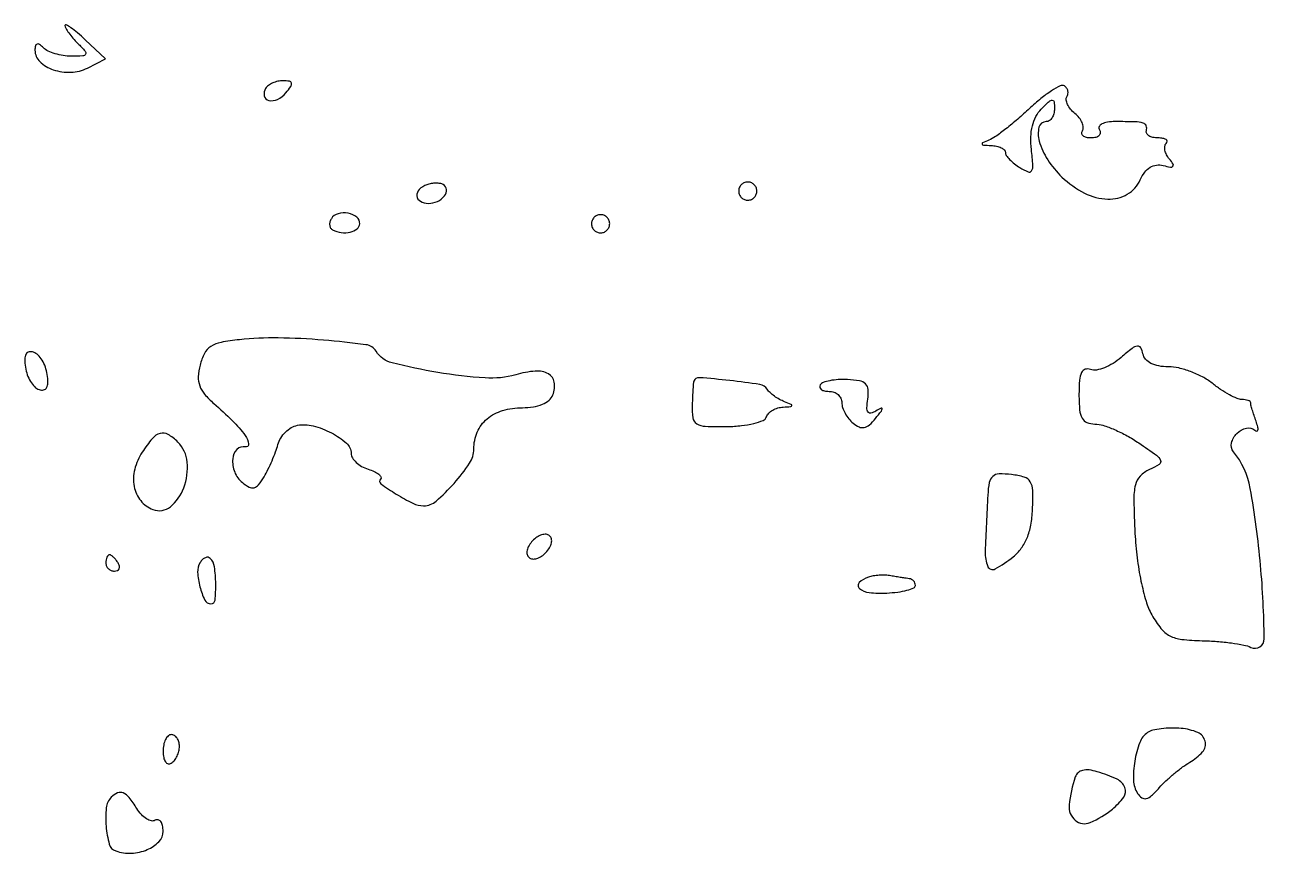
# Model space of a CAD drawing. Extents: x 0 to 5034, y 0 to 2560.
# Drawn here: x 4383.1 to 4534.7, y 0.5 to 101.8 of the extents above; entities that cross this region are included whole.
import ezdxf

# ---------------------------------------------------------------- set-up
doc = ezdxf.new("R2010")
doc.units = 0

msp = doc.modelspace()

# ---------------------------------------------------------------- linework, layer by layer
for points in [[(4388, 101.745743, 0.136179), (4388.090149, 101.420885, 0.02111), (4388.461607, 100.858348, 0.02221), (4388.96974, 100.217272, 0.017691), (4389.571429, 99.571429, -0.014867), (4390.468183, 98.619698, -0.308467), (4390.515584, 98.25, -0.268966), (4390.18264, 98.034518, -0.012228), (4388.771429, 98, -0.03869), (4387.787705, 98.076235, -0.035009), (4386.793065, 98.303542, -0.036795), (4385.930218, 98.636441, -0.086118), (4385.366667, 99.033333, 0.038605), (4384.892861, 99.439124, 0.233577), (4384.583333, 99.492935, 0.277481), (4384.38917, 99.281422, 0.050371), (4384.333333, 98.728575, 0.205793), (4384.931212, 97.337469, 0.108292), (4386.571146, 96.347259, 0.092166), (4388.728927, 96.035121, 0.106362), (4390.738506, 96.552706), (4392.977013, 97.672967), (4390.488506, 100.010798, 0.012111), (4389.533087, 100.865764, 0.024233), (4388.730999, 101.484793, 0.031201), (4388.151511, 101.837257, 0.564249)], [(4412.542705, 94.069098, 0.189332), (4412.37666, 93.153183, 0.296611), (4412.916015, 92.598715, 0.169397), (4413.999236, 92.721733, 0.107759), (4415.009138, 93.51101, 0.020503), (4415.619137, 94.310561, 0.209835), (4415.698784, 94.709506, 0.309419), (4415.452786, 94.940537, 0.038489), (4414.681462, 95, 0.053722), (4414.040753, 94.93096, 0.048999), (4413.408288, 94.726548, 0.052232), (4412.876681, 94.425765, 0.09982)], [(4505.944712, 91.595653, -0.011345), (4504.508826, 90.301275, -0.012483), (4503.059862, 89.115198, -0.01195), (4501.776, 88.165089, -0.059927), (4500.989812, 87.742218, 0.010981), (4500.222241, 87.421544, 0.401423), (4500.155998, 87.260223, 0.287248), (4500.323606, 87.136075, 0.008253), (4501.25, 87.078947, -0.041287), (4501.919956, 86.992988, -0.05923), (4502.485937, 86.800101, -0.076289), (4502.871231, 86.53704, -0.207779), (4503, 86.240547, 0.154416), (4503.115671, 85.874935, 0.037052), (4503.52419, 85.376821, 0.034592), (4504.10139, 84.849072, 0.028325), (4504.784475, 84.36667, 0.039391), (4505.784212, 83.846824, 0.368369), (4506.212808, 83.981815, 0.160488), (4506.369934, 84.619692, 0.009869), (4506.179039, 86.592116, -0.037287), (4506.115051, 88.126518, -0.052086), (4506.302369, 89.485856, -0.059191), (4506.733252, 90.633172, -0.077126), (4507.394564, 91.537421, -0.008992), (4508.367532, 92.476009, -0.184102), (4508.739179, 92.626741, -0.388802), (4508.952784, 92.439224, -0.027184), (4509, 91.571429, -0.061768), (4508.925485, 90.97055, -0.080164), (4508.70625, 90.461607, -0.09778), (4508.381386, 90.120948, -0.154765), (4508, 90, 0.343867), (4507.107273, 89.30371, 0.131422), (4507.133083, 87.622495, 0.075113), (4508.17298, 85.334799, 0.057936), (4509.924716, 83.222381, 0.072151), (4512.685163, 81.257192, 0.109845), (4515.521229, 80.515447, 0.141176), (4517.9127, 81.10956, 0.157531), (4519.5, 82.867955, -0.05391), (4520.047188, 83.802873, -0.093727), (4520.704903, 84.41149, -0.109248), (4521.463587, 84.681662, -0.09495), (4522.307151, 84.626871, 0.019001), (4523.189135, 84.433161, 0.251677), (4523.495383, 84.532922, 0.348654), (4523.520425, 84.804891, 0.028406), (4523.065827, 85.420684, -0.054018), (4522.713587, 85.952735, -0.069199), (4522.518626, 86.506199, -0.084569), (4522.503081, 86.995352, -0.163543), (4522.675343, 87.342009, 0.207794), (4522.772948, 87.589508, 0.244364), (4522.650465, 87.806715, 0.107049), (4522.262653, 87.954785, 0.037878), (4521.666667, 88, -0.053094), (4521.046906, 88.065997, -0.088679), (4520.563021, 88.264375, -0.127544), (4520.288891, 88.557979, -0.194482), (4520.25, 88.9, 0.162444), (4520.220236, 89.48163, 0.233208), (4519.845559, 89.823309, 0.064513), (4518.88069, 89.971398, 0.005862), (4516.440983, 90, 0.035659), (4515.479336, 89.931329, 0.083483), (4514.794783, 89.712684, 0.1651), (4514.478234, 89.384801, 0.253782), (4514.5, 89, -0.146489), (4514.602013, 88.620597, -0.191582), (4514.461189, 88.29375, -0.134005), (4514.074636, 88.072951, -0.063222), (4513.5, 88, -0.05489), (4512.919255, 88.063947, -0.118712), (4512.51824, 88.260466, -0.18934), (4512.357835, 88.550923, -0.17266), (4512.429973, 88.886693, 0.164952), (4512.529241, 89.317219, 0.078714), (4512.382846, 89.873238, 0.064852), (4512.024799, 90.465066, 0.051163), (4511.5, 91, -0.047102), (4510.9718, 91.529745, -0.061499), (4510.60461, 92.106464, -0.075522), (4510.443224, 92.640718, -0.175823), (4510.527322, 93.044209, 0.098265), (4510.658248, 93.394513, 0.09776), (4510.645839, 93.768945, 0.098124), (4510.492278, 94.109466, 0.099817), (4510.221211, 94.363284, 0.261902), (4509.718355, 94.384052, 0.025847), (4508.630282, 93.757153, 0.027354), (4507.331293, 92.811873, 0.018135)], [(4432.25, 82.281721, 0.109978), (4431.328295, 81.69937, 0.221452), (4431.03797, 80.909818, 0.250212), (4431.462352, 80.253317, 0.127326), (4432.440983, 80, 0.106441), (4433.545947, 80.237922, 0.119294), (4434.403031, 80.905355, 0.185342), (4434.648399, 81.684271, 0.25374), (4434.266312, 82.295956, 0.089043), (4433.883168, 82.430559, 0.041846), (4433.357917, 82.470863, 0.039704), (4432.784906, 82.421216, 0.044685)], [(4470.552786, 82.08541, 0.099038), (4470.401684, 81.679226, 0.097945), (4470.417584, 81.244476, 0.097945), (4470.597789, 80.848514, 0.099038), (4470.91459, 80.552786, 0.099038), (4471.320774, 80.401684, 0.097945), (4471.755524, 80.417584, 0.097945), (4472.151486, 80.597789, 0.099038), (4472.447214, 80.91459, 0.099038), (4472.598316, 81.320774, 0.097945), (4472.582416, 81.755524, 0.097945), (4472.402211, 82.151486, 0.099038), (4472.08541, 82.447214, 0.099038), (4471.679226, 82.598316, 0.097945), (4471.244476, 82.582416, 0.097945), (4470.848514, 82.402211, 0.099038)], [(4420.576925, 78.124467, 0.072925), (4420.401554, 77.718738, 0.094354), (4420.371535, 77.315124, 0.111022), (4420.489153, 76.977313, 0.138403), (4420.733688, 76.754232, 0.084961), (4421.794239, 76.431994, 0.086837), (4422.893167, 76.484539, 0.108968), (4423.723257, 76.8734, 0.219121), (4424.052821, 77.5, 0.244782), (4423.684068, 78.309699, 0.12199), (4422.627155, 78.782372, 0.110461), (4421.390731, 78.730078, 0.191004)], [(4452.552786, 78.08541, 0.099038), (4452.401684, 77.679226, 0.097945), (4452.417584, 77.244476, 0.097945), (4452.597789, 76.848514, 0.099038), (4452.91459, 76.552786, 0.099038), (4453.320774, 76.401684, 0.097945), (4453.755524, 76.417584, 0.097945), (4454.151486, 76.597789, 0.099038), (4454.447214, 76.91459, 0.099038), (4454.598316, 77.320774, 0.097945), (4454.582416, 77.755524, 0.097945), (4454.402211, 78.151486, 0.099038), (4454.08541, 78.447214, 0.099038), (4453.679226, 78.598316, 0.097945), (4453.244476, 78.582416, 0.097945), (4452.848514, 78.402211, 0.099038)], [(4409.345144, 63.321512, 0.022231), (4407.084688, 62.987005, 0.095407), (4405.827147, 62.482382, 0.130836), (4405.056431, 61.636197, 0.05823), (4404.517756, 60.214724, 0.049577), (4404.307627, 58.793926, 0.098457), (4404.475387, 57.672732, 0.09144), (4405.071905, 56.648026, 0.038472), (4406.20476, 55.517573, -0.018814), (4408.490295, 53.40939, -0.040611), (4410.043513, 51.591103, -0.123035), (4410.456392, 50.560151, -0.527212), (4410.052109, 50.193576, 0.266622), (4409.030468, 49.891726, 0.171598), (4408.510391, 48.734924, 0.116872), (4408.753609, 47.126387, 0.124466), (4409.691672, 45.840926, 0.049507), (4410.520992, 45.281085, 0.190987), (4411.12651, 45.209651, 0.162175), (4411.67962, 45.573257, 0.033575), (4412.346777, 46.547238, 0.019467), (4412.828094, 47.439872, 0.012394), (4413.320995, 48.512334, 0.01245), (4413.752849, 49.590042, 0.022517), (4414.043845, 50.494749, -0.072982), (4414.388597, 51.283901, -0.058755), (4414.967729, 52.007495, -0.060122), (4415.682043, 52.560008, -0.087223), (4416.425283, 52.843385, -0.111579), (4418.336394, 52.782238, -0.057167), (4420.585114, 51.914095, -0.058707), (4422.429792, 50.652297, -0.216699), (4423, 49.398408, 0.140185), (4423.152173, 48.866318, 0.066736), (4423.609637, 48.312476, 0.058284), (4424.281565, 47.821843, 0.051779), (4425.075361, 47.476082, -0.030911), (4425.831807, 47.183438, -0.061714), (4426.376517, 46.846312, -0.109846), (4426.634776, 46.523333, -0.320627), (4426.590494, 46.257161, 0.460265), (4426.634089, 45.694441, 0.019419), (4428.513785, 44.430611, 0.024551), (4430.560893, 43.301595, 0.114708), (4431.864307, 43.001221, 0.180541), (4433.388704, 43.573539, 0.032561), (4435.576139, 45.743933, 0.033674), (4437.473843, 48.204876, 0.148468), (4438, 49.937778, -0.100935), (4438.422471, 52.009243, -0.116596), (4439.614492, 53.628695, -0.105543), (4441.513274, 54.650824, -0.070997), (4443.959956, 55, 0.040107), (4445.277057, 55.105819, 0.06005), (4446.384864, 55.42473, 0.073742), (4447.203677, 55.923903, 0.128119), (4447.664167, 56.567217, 0.128683), (4447.83612, 58.117747, 0.235997), (4447.125993, 59.135897, 0.14647), (4445.516444, 59.474567, 0.048993), (4443.126056, 59.036152, -0.08633), (4439.372478, 58.632728, -0.025283), (4433.588432, 59.305067, -0.020525), (4427.996065, 60.481382, -0.194617), (4426.061833, 61.899953, 0.226426), (4424.803779, 62.709667, 0.010426), (4419.600364, 63.261654, 0.017958), (4414.064153, 63.532714, 0.028876)], [(4517.169011, 61.152171, -0.040094), (4516.172253, 60.416727, -0.044779), (4515.105916, 59.880384, -0.04984), (4514.127465, 59.602276, -0.136778), (4513.419011, 59.669452, 0.165342), (4512.761255, 59.694912, 0.215197), (4512.31061, 59.305243, 0.090374), (4512.064152, 58.35451, 0.018349), (4512, 56.606989, 0.021391), (4512.080363, 54.729397, 0.103179), (4512.385542, 53.711112, 0.176465), (4512.979366, 53.18538, 0.094106), (4513.955591, 53, -0.077927), (4514.936467, 52.846193, -0.024088), (4516.340177, 52.31904, -0.023444), (4517.875788, 51.569108, -0.023769), (4519.327183, 50.681839, -0.006854), (4521.486397, 49.172918, -0.142994), (4521.966614, 48.55809, -0.361691), (4521.803959, 48.059057, -0.036957), (4520.621592, 47.431839, 0.098613), (4519.483841, 46.635894, 0.136115), (4518.896642, 45.54343, 0.060732), (4518.706335, 43.671456, 0.00769), (4518.850204, 39.606999, 0.018266), (4519.110304, 36.634861, 0.020124), (4519.582079, 33.785102, 0.021505), (4520.201096, 31.333309, 0.054844), (4520.913895, 29.646855, 0.039001), (4522.021068, 27.984032, 0.108076), (4523.098732, 27.094436, 0.09097), (4524.561458, 26.652625, 0.022694), (4527.063691, 26.48595, -0.013868), (4528.87387, 26.397422, -0.014623), (4530.644499, 26.209305, -0.014384), (4532.157518, 25.959146, -0.061774), (4533.023966, 25.675844, 0.552983), (4534.652371, 26.721567, 0.019648), (4534.205902, 35.713598, 0.021736), (4532.951921, 45.13166, 0.128221), (4530.889895, 49.617321, -0.237773), (4530.653548, 50.678924, -0.1346), (4531.318373, 51.852532, -0.13839), (4532.473914, 52.503094, -0.248538), (4533.501339, 52.241324, 0.172058), (4533.743485, 52.140115, 0.388449), (4533.884893, 52.255852, 0.098996), (4533.862733, 52.669923, 0.023676), (4533.659329, 53.331787, -0.006688), (4533.406848, 54.06383, -0.008423), (4533.193678, 54.748337, -0.006925), (4533.033134, 55.325717, -0.064428), (4533, 55.581787, 0.233405), (4532.920876, 55.742053, 0.072108), (4532.679145, 55.87715, 0.055034), (4532.326047, 55.969461, 0.036454), (4531.907729, 56, -0.104532), (4531.328563, 56.122421, -0.021604), (4530.389428, 56.5875, -0.021832), (4529.326419, 57.234382, -0.019049), (4528.272871, 58, 0.04503), (4527.095004, 58.765851, 0.031964), (4525.657072, 59.4125, 0.032439), (4524.192008, 59.855843, 0.057311), (4522.938465, 60, -0.043702), (4521.746912, 60.104345, -0.07443), (4520.800853, 60.421307, -0.095337), (4520.151088, 60.927643, -0.13025), (4519.823324, 61.589707, 0.07477), (4519.549319, 62.340555, 0.318948), (4519.144157, 62.538338, 0.126648), (4518.500334, 62.254427, 0.012135)], [(4383.165853, 59.93971, 0.050032), (4383.392648, 59.033801, 0.051152), (4383.79375, 58.198138, 0.056322), (4384.298651, 57.550588, 0.119985), (4384.834147, 57.216946, 0.126282), (4385.394166, 57.179291, 0.226151), (4385.759228, 57.444858, 0.127063), (4385.911542, 58.055902, 0.034225), (4385.834147, 59.06029, 0.050032), (4385.607352, 59.966199, 0.051152), (4385.20625, 60.801862, 0.056322), (4384.701349, 61.449412, 0.119985), (4384.165853, 61.783054, 0.126282), (4383.605834, 61.820709, 0.226151), (4383.240772, 61.555142, 0.127063), (4383.088458, 60.944098, 0.034225)], [(4464.89956, 58.25, 0.075573), (4464.856597, 58.064951, 0.002344), (4464.799871, 57.284775, 0.004542), (4464.745543, 56.362036, 0.003124), (4464.7, 55.315192, 0.045632), (4464.784471, 53.751603, 0.223442), (4465.260321, 53.032904, 0.128815), (4466.306024, 52.72076, 0.012112), (4469.009834, 52.694695, 0.023664), (4470.726085, 52.80107, 0.033409), (4472.233995, 53.069261, 0.035269), (4473.380939, 53.440857, 0.219743), (4473.793168, 53.879503, -0.114419), (4474.059346, 54.314043, -0.06556), (4474.546535, 54.694045, -0.06013), (4475.168209, 54.965258, -0.061056), (4475.833333, 55.078947, 0.007048), (4476.757502, 55.13579, 0.321499), (4476.895856, 55.251769, 0.372485), (4476.821466, 55.401126, 0.007959), (4476, 55.728891, -0.035798), (4475.380297, 56.01708, -0.028735), (4474.758688, 56.410543, -0.029579), (4474.224427, 56.843382, -0.063055), (4473.880639, 57.247582, 0.213071), (4472.968919, 57.834632, 0.010263), (4469.299189, 58.320675, 0.008664), (4465.574817, 58.67115, 0.328149)], [(4480.367878, 57.786222, 0.192903), (4480.316076, 57.488817, 0.184505), (4480.482664, 57.230953, 0.108613), (4480.877913, 57.056369, 0.049931), (4481.440983, 57, -0.087103), (4482.03627, 56.895505, -0.094315), (4482.542039, 56.595343, -0.100172), (4482.880346, 56.147945, -0.112409), (4483, 55.622445, 0.080615), (4483.099008, 55.012358, 0.044191), (4483.401651, 54.316206, 0.042592), (4483.844116, 53.646054, 0.052397), (4484.367321, 53.110114, 0.067007), (4485.103051, 52.649965, 0.158637), (4485.737911, 52.579562, 0.131685), (4486.371251, 52.898154, 0.04034), (4487.117321, 53.679627, 0.005555), (4487.836687, 54.586733, 0.151805), (4487.942347, 54.869103, 0.579921), (4487.822668, 54.946915, 0.016805), (4487.168623, 54.582648, -0.075926), (4486.561537, 54.332955, -0.311959), (4486.209704, 54.467857, -0.16315), (4486.065506, 54.976156, -0.024593), (4486.168623, 56.044737, 0.052857), (4486.21565, 57.226879, 0.186939), (4485.900918, 57.903353, 0.150053), (4485.156928, 58.27925, 0.030802), (4483.676895, 58.44027, 0.026559), (4482.560427, 58.433212, 0.033941), (4481.54034, 58.302665, 0.036133), (4480.734839, 58.082009, 0.171042)], [(4397.440125, 49.548963, 0.084598), (4396.529568, 47.461073, 0.107603), (4396.470722, 45.365243, 0.122607), (4397.266539, 43.631414, 0.133303), (4398.761686, 42.537955, 0.268991), (4400.889933, 42.879522, 0.134229), (4402.527588, 45.177062, 0.110856), (4402.947047, 48.346437, 0.175821), (4401.8, 50.8, 0.061471), (4400.605188, 51.732307, 0.207727), (4399.645128, 51.858011, 0.150208), (4398.688664, 51.234613, 0.028745)], [(4500.849041, 44.316422, 0.003888), (4500.530827, 37.369216, 0.107582), (4500.848545, 35.586219, 0.450041), (4501.755699, 35.271091, 0.042331), (4503.958857, 36.765601, 0.06459), (4504.942621, 37.798298, 0.060712), (4505.654707, 39.068772, 0.053072), (4506.108243, 40.625216, 0.033077), (4506.319641, 42.515601, 0.0169), (4506.34662, 44.874028, 0.129772), (4506.043022, 45.927994, 0.188072), (4505.309656, 46.497672, 0.043546), (4503.75, 46.816422, 0.033888), (4502.226883, 46.88777, 0.174323), (4501.450322, 46.590033, 0.170857), (4501.032377, 45.861859, 0.032276)], [(4445.064749, 38.578017, 0.051981), (4444.661737, 37.974615, 0.092995), (4444.486368, 37.406747, 0.127395), (4444.55242, 36.935829, 0.157392), (4444.838135, 36.600038, 0.150925), (4445.282924, 36.484575, 0.082168), (4445.839954, 36.603052, 0.069216), (4446.421349, 36.929598, 0.057089), (4446.935251, 37.421983, 0.051981), (4447.338263, 38.025385, 0.092995), (4447.513632, 38.593253, 0.127395), (4447.44758, 39.064171, 0.157392), (4447.161865, 39.399962, 0.150925), (4446.717076, 39.515425, 0.082168), (4446.160046, 39.396948, 0.069216), (4445.578651, 39.070402, 0.057089)], [(4393, 36, 0.105053), (4393.081062, 35.618444, 0.099167), (4393.311086, 35.29375, 0.09642), (4393.654762, 35.076123, 0.093332), (4394.059017, 35, 0.108972), (4394.413961, 35.078288, 0.182303), (4394.6254, 35.29375, 0.161196), (4394.656512, 35.6179, 0.082592), (4394.5, 36, 0.029505), (4394.231006, 36.382774, 0.035638), (4393.933975, 36.70625, 0.038439), (4393.65171, 36.934461, 0.151918), (4393.440983, 37, 0.210953), (4393.272352, 36.92554, 0.081139), (4393.129539, 36.70625, 0.061769), (4393.032345, 36.382849, 0.042167)], [(4404.535588, 36.057583, 0.151991), (4404.228508, 34.864427, 0.051187), (4404.503777, 33.068093, 0.051467), (4405.102327, 31.464215, 0.285058), (4405.850409, 31, 0.384777), (4406.354405, 31.455254, 0.028827), (4406.44257, 33.462295, 0.031606), (4406.282397, 35.540308, 0.162734), (4405.774035, 36.559299, 0.166911), (4405.502886, 36.691829, 0.127881), (4405.173563, 36.648597, 0.096402), (4404.832381, 36.426467, 0.062053)], [(4486.25, 34.271617, 0.105538), (4485.133573, 33.590918, 0.443145), (4485.148381, 32.896085, 0.154152), (4486.344147, 32.37734, 0.038659), (4488.495516, 32.321089, 0.020138), (4489.835507, 32.443918, 0.031947), (4490.965541, 32.667757, 0.033558), (4491.792469, 32.947782, 0.301469), (4491.995516, 33.25, 0.096758), (4491.940256, 33.542156, 0.088749), (4491.77837, 33.802163, 0.088556), (4491.536011, 33.990346, 0.095768), (4491.25, 34.076511, -0.010472), (4490.862117, 34.124308, -0.003229), (4490.279687, 34.212339, -0.003228), (4489.62929, 34.319251, -0.003539), (4489, 34.431461, 0.035877), (4488.334375, 34.506199, 0.024543), (4487.573438, 34.499363, 0.024806), (4486.836904, 34.419759, 0.045023)], [(4520.399029, 15.260519, 0.152439), (4519.430905, 14.022694, 0.049486), (4518.821487, 11.752874, 0.049578), (4518.668982, 9.385711, 0.138244), (4519.171345, 7.814646, 0.092492), (4519.692359, 7.275924, 0.221239), (4520.226481, 7.177525, 0.1247), (4520.872449, 7.531592, 0.023612), (4521.819151, 8.5, -0.022187), (4522.642291, 9.346825, -0.015084), (4523.648386, 10.238265, -0.015222), (4524.67369, 11.041331, -0.029299), (4525.548836, 11.608986, 0.084875), (4527.107063, 12.885081, 0.24544), (4527.420455, 14.200395, 0.234173), (4526.517444, 15.256277, 0.079316), (4524.5, 15.760519, 0.025544), (4523.270731, 15.804233, 0.026454), (4522.05784, 15.721108, 0.027364), (4521.021629, 15.536787, 0.093711)], [(4400, 12.940983, 0.047867), (4400.071541, 12.195401, 0.104212), (4400.29375, 11.66835, 0.181468), (4400.621877, 11.441401, 0.202618), (4401, 11.5, 0.08825), (4401.382836, 11.842344, 0.053305), (4401.70625, 12.359775, 0.051278), (4401.925833, 12.961978, 0.061875), (4402, 13.559017, 0.067639), (4401.925146, 14.109818, 0.08433), (4401.70625, 14.576711, 0.09965), (4401.38134, 14.888931, 0.142666), (4401, 15, 0.195654), (4400.618015, 14.844577, 0.086673), (4400.29375, 14.395164, 0.066561), (4400.073608, 13.729059, 0.0466)], [(4511.542583, 9.818951, 0.056565), (4510.797086, 6.39084, 0.24437), (4511.542581, 4.514694, 0.28748), (4513.363897, 4.233158, 0.069736), (4516.087348, 5.887017, 0.063881), (4517.47168, 7.348728, 0.259036), (4517.617609, 8.522416, 0.189817), (4516.66049, 9.53266, 0.035962), (4514.245074, 10.456556, 0.04193), (4513.240086, 10.670369, 0.089616), (4512.450396, 10.628523, 0.123667), (4511.887145, 10.336877, 0.130684)], [(4393.666667, 7.333333, 0.172), (4393.05679, 6.053626, 0.046761), (4393.032644, 3.778248, 0.046049), (4393.41703, 1.60266, 0.25059), (4394.212258, 0.762581, 0.091671), (4396.142471, 0.4927, 0.087999), (4398.071541, 0.922982, 0.104096), (4399.488968, 1.897805, 0.192553), (4400, 3.175594, 0.049227), (4399.930701, 3.877765, 0.107124), (4399.715858, 4.371833, 0.183543), (4399.398555, 4.5816, 0.196124), (4399.032707, 4.520214, -0.199264), (4398.567386, 4.445026, -0.084792), (4397.975538, 4.696902, -0.065043), (4397.35066, 5.224769, -0.045332), (4396.79216, 5.961197, 0.025815), (4395.858231, 7.297829, 0.124546), (4395.132351, 7.862931, 0.210333), (4394.439025, 7.862278, 0.092723)]]:
    msp.add_lwpolyline(points, format="xyb", close=True)

doc.saveas('drawing.dxf')
